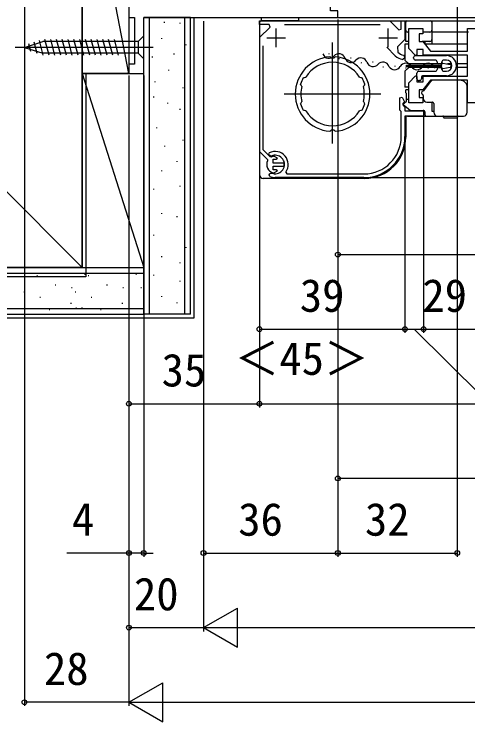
# Model space of a CAD drawing. Units: millimetres, scale not verified. Extents: x -525 to 525, y -783 to 778.
# Drawn here: x -205.8 to -84.2, y -456 to -266.3 of the extents above; entities that cross this region are included whole.
import ezdxf
from ezdxf.enums import TextEntityAlignment as Align

# ---------------------------------------------------------------- set-up
doc = ezdxf.new("R2010")
doc.units = ezdxf.units.MM
doc.header["$LTSCALE"] = 4
for name, color, linetype in [('0-3_YKK_11', 7, 'Continuous'), ('0-5_YKK_12', 2, 'Continuous'), ('0-6_YKK_13', 4, 'Continuous'), ('0-8_YKK_D', 6, 'Continuous'), ('0-A_YSS_K', 3, 'Continuous'), ('0-B_YSS_KE', 3, 'Continuous')]:
    doc.layers.add(name, color=color, linetype=linetype)
doc.styles.add('ＭＳ ゴシック', font='')
doc.styles.get('ＭＳ ゴシック').set_extended_font_data('MS Gothic')

msp = doc.modelspace()

# ---------------------------------------------------------------- linework, layer by layer
at = {"layer": '0-3_YKK_11'}
for p, q in [((-133.336, -269.143), (-107.667, -269.143)), ((-140.001, -272.618), (-137.173, -269.79)), ((-135.501, -275.143), (-135.501, -270.143)), ((-105.501, -275.143), (-105.501, -270.143)), ((-138.001, -272.643), (-133.001, -272.643)), ((-108.001, -272.643), (-103.001, -272.643)), ((-112.001, -310.143), (-135.801, -310.143))]:
    msp.add_line(p, q, dxfattribs=at)
for points in [[(-175.003, -153.243), (-175.003, -213.843), (-203.003, -213.843), (-203.003, -217.243), (-201.103, -217.243), (-200.603, -216.743), (-200.103, -216.243), (-175.003, -216.243), (-175.003, -267.243), (-173.503, -267.243), (-173.503, -279.743), (-175.003, -279.743), (-175.003, -282.243), (-171.003, -282.243), (-171.003, -267.243), (-119.003, -267.243), (-119.003, -265.443), (-121.003, -265.443), (-121.003, -257.243), (-124.303, -257.243)], [(-137.173, -269.79), (-137.441, -269.143), (-140.001, -269.143), (-140.001, -268.143), (-105.052, -268.143), (-102.619, -270.576), (-102.001, -270.321), (-102.001, -268.143), (-101.001, -268.143), (-101.001, -273.093), (-102.963, -275.055), (-102.931, -276.5)], [(-67.801, -290.143), (-84.201, -290.143), (-84.201, -284.043), (-94.201, -284.043), (-96.201, -286.643), (-97.201, -286.643), (-97.201, -288.643), (-96.201, -288.643), (-96.201, -290.143), (-100.001, -290.143), (-100.001, -284.719), (-98.172, -282.889), (-97.801, -283.043), (-97.801, -284.443), (-96.101, -284.443), (-96.101, -282.943), (-84.201, -282.943), (-84.201, -277.343), (-96.101, -277.343), (-96.101, -275.843), (-97.801, -275.843), (-97.801, -277.244), (-98.172, -277.397), (-100.001, -275.568), (-100.001, -270.143), (-96.201, -270.143), (-96.201, -271.643), (-97.201, -271.643), (-97.201, -273.643), (-96.201, -273.643), (-94.201, -276.243), (-84.201, -276.243), (-84.201, -270.143), (-77.801, -270.143)], [(-140.001, -272.618), (-140.001, -303.15), (-137.867, -305.285), (-137.811, -305.632)], [(-136.813, -304.633), (-137.16, -304.578), (-139.001, -302.736), (-139.001, -274.809)], [(-103.628, -277.485), (-103.645, -277.47), (-105.89, -275.224)], [(-120.696, -278.148), (-120.902, -277.958), (-121.116, -277.769)], [(-120.696, -278.148), (-120.902, -277.958), (-121.116, -277.769)], [(-119.687, -277.769), (-119.901, -277.958), (-120.107, -278.148)], [(-119.687, -277.769), (-119.901, -277.958), (-120.107, -278.148)], [(-101.379, -277.335), (-101.001, -277.819), (-101.001, -278.025), (-101.618, -278.512)], [(-128.283, -283.398), (-128.03, -283.31), (-127.969, -283.336), (-127.598, -283.22)], [(-128.283, -283.398), (-128.03, -283.31), (-127.969, -283.336), (-127.598, -283.22)], [(-113.205, -283.22), (-112.834, -283.336), (-112.773, -283.31), (-112.52, -283.398)], [(-113.205, -283.22), (-112.834, -283.336), (-112.773, -283.31), (-112.52, -283.398)], [(-128.654, -285.709), (-128.829, -285.361), (-128.889, -285.335), (-129.002, -285.092)], [(-128.654, -285.709), (-128.829, -285.361), (-128.889, -285.335), (-129.002, -285.092)], [(-111.801, -285.092), (-111.914, -285.335), (-111.974, -285.361), (-112.148, -285.709)], [(-111.801, -285.092), (-111.914, -285.335), (-111.974, -285.361), (-112.148, -285.709)], [(-129.002, -290.394), (-128.889, -290.151), (-128.829, -290.125), (-128.654, -289.777)], [(-129.002, -290.394), (-128.889, -290.151), (-128.829, -290.125), (-128.654, -289.777)], [(-112.148, -289.777), (-111.974, -290.125), (-111.914, -290.151), (-111.801, -290.394)], [(-112.148, -289.777), (-111.974, -290.125), (-111.914, -290.151), (-111.801, -290.394)], [(-102.001, -299.143), (-102.001, -292.443), (-102.201, -292.243), (-102.401, -292.043), (-102.401, -288.73), (-101.792, -288.58), (-101.156, -289.798), (-101.601, -290.243), (-101.601, -290.643), (-101.001, -291.243), (-101.001, -292.243), (-96.001, -292.243), (-96.001, -293.643), (-101.001, -293.643), (-101.001, -299.143)], [(-127.598, -292.267), (-127.969, -292.15), (-128.03, -292.176), (-128.283, -292.089)], [(-127.598, -292.267), (-127.969, -292.15), (-128.03, -292.176), (-128.283, -292.089)], [(-112.52, -292.089), (-112.773, -292.176), (-112.834, -292.15), (-113.205, -292.267)], [(-112.52, -292.089), (-112.773, -292.176), (-112.834, -292.15), (-113.205, -292.267)], [(-121.116, -297.718), (-120.902, -297.528), (-120.696, -297.339)], [(-121.116, -297.718), (-120.902, -297.528), (-120.696, -297.339)], [(-120.107, -297.339), (-119.901, -297.528), (-119.687, -297.718)], [(-120.107, -297.339), (-119.901, -297.528), (-119.687, -297.718)], [(-136.821, -304.361), (-137.156, -304.299), (-137.456, -303.999), (-137.379, -303.519)], [(-136.32, -308.833), (-136.194, -308.897), (-135.21, -308.343), (-135.506, -308.093), (-136.301, -308.093), (-136.301, -307.043), (-133.351, -307.043), (-133.351, -306.243), (-136.301, -306.243), (-136.301, -305.193), (-135.506, -305.193), (-135.21, -304.943), (-136.194, -304.389), (-136.32, -304.454)], [(-137.26, -309.825), (-137.394, -309.402), (-137.22, -309.1), (-137.103, -308.955), (-136.234, -309.023), (-136.028, -309.133)], [(-132.948, -308.67), (-132.703, -309.143), (-112.001, -309.143)]]:
    msp.add_lwpolyline(points, dxfattribs=at)
for centre, radius, start, end in [((-100.501, -273.843), 3.6, 227.55576, 255.88303), ((-120.401, -287.743), 10, 94.09604, 265.90396), ((-120.401, -287.743), 10, 94.09604, 265.90396), ((-120.401, -287.743), 9.6, 88.24271, 91.75729), ((-120.401, -287.743), 9.6, 88.24271, 91.75729), ((-120.401, -287.743), 10, 274.09604, 85.90396), ((-120.401, -287.743), 10, 274.09604, 85.90396), ((-100.501, -273.843), 4.8, 229.35522, 256.55227), ((-120.401, -287.743), 8.5, 32.15412, 147.84588), ((-120.401, -287.743), 8.5, 32.15412, 147.84588), ((-120.401, -287.743), 9, 151.12995, 162.87008), ((-120.401, -287.743), 9, 151.12995, 162.87008), ((-120.401, -287.743), 9, 17.12992, 28.87005), ((-120.401, -287.743), 9, 17.12992, 28.87005), ((-120.401, -287.743), 8.5, 166.15413, 193.84587), ((-120.401, -287.743), 8.5, 166.15413, 193.84587), ((-120.401, -287.743), 8.5, 346.15413, 13.84587), ((-120.401, -287.743), 8.5, 346.15413, 13.84587), ((-120.401, -287.743), 9, 197.12993, 208.87006), ((-120.401, -287.743), 9, 197.12993, 208.87006), ((-120.401, -287.743), 9, 331.12994, 342.87007), ((-120.401, -287.743), 9, 331.12994, 342.87007), ((-120.401, -287.743), 8.5, 212.15412, 327.84588), ((-120.401, -287.743), 8.5, 212.15412, 327.84588), ((-120.401, -287.743), 9.6, 268.24271, 271.75729), ((-120.401, -287.743), 9.6, 268.24271, 271.75729), ((-112.001, -299.143), 10, 270.00001, 359.99999), ((-112.001, -299.143), 11, 270.00001, 359.99999), ((-135.801, -306.643), 3.5, 324.62345, 116.79004), ((-135.801, -306.643), 2.5, 264.7993, 114.07517), ((-135.801, -306.643), 2.25, 103.33472, 116.7161), ((-135.801, -306.643), 2.25, 153.2839, 256.66525), ((-135.801, -306.643), 3.5, 245.37938, 270.00001)]:
    msp.add_arc(centre, radius, start, end, dxfattribs=at)
at = {"layer": '0-5_YKK_12'}
for p, q in [((-119.503, -267.243), (-1.503, -267.243)), ((-119.301, -268.143), (-1.501, -268.143)), ((-93.801, -268.143), (-93.801, -274.393)), ((-84.001, -271.143), (-93.801, -271.143)), ((-120.401, -301.027), (-120.401, -273.96)), ((-101.001, -274.393), (-101.001, -278.693)), ((-100.001, -274.393), (-101.001, -274.393)), ((-84.201, -274.393), (-95.425, -274.393)), ((-121.529, -276.894), (-121.333, -276.931)), ((-118.722, -278.197), (-118.525, -278.234)), ((-115.633, -278.006), (-115.437, -278.043)), ((-100.001, -279.693), (-101.001, -278.693)), ((-112.826, -279.308), (-112.629, -279.345)), ((-109.737, -279.117), (-109.54, -279.154)), ((-106.93, -280.42), (-106.733, -280.457)), ((-103.841, -280.229), (-103.644, -280.266)), ((-100.001, -280.593), (-101.001, -281.593)), ((-100.887, -280.723), (-100.687, -280.723)), ((-91.101, -279.693), (-100.001, -279.693)), ((-91.101, -280.593), (-100.001, -280.593)), ((-97.887, -279.963), (-97.687, -279.963)), ((-94.887, -280.723), (-94.687, -280.723)), ((-88.471, -279.693), (-89.607, -279.693)), ((-88.47, -280.593), (-88.886, -280.593)), ((-84.201, -279.693), (-87.239, -279.693)), ((-84.201, -280.593), (-87.239, -280.593)), ((-101.001, -281.593), (-101.001, -285.893)), ((-100.001, -285.893), (-101.001, -285.893)), ((-107.465, -287.743), (-133.338, -287.743))]:
    msp.add_line(p, q, dxfattribs=at)
for centre, start, end in [((-121.346, -276.462), 198.52635, 320.12126), ((-118.709, -278.666), 18.52635, 140.12126), ((-115.45, -277.574), 198.52635, 320.12126), ((-112.812, -279.777), 18.52635, 140.12126), ((-109.554, -278.685), 198.52635, 320.12126), ((-106.916, -280.889), 18.52635, 140.12126), ((-103.787, -279.504), 209.20254, 330.79746), ((-100.787, -281.181), 29.20254, 150.79746), ((-97.787, -279.504), 209.20254, 330.79746), ((-94.787, -281.181), 29.20254, 150.79746), ((-91.787, -279.504), 209.20254, 229.55265)]:
    msp.add_arc(centre, 1.718, start, end, dxfattribs=at)
at = {"layer": '0-6_YKK_13'}
for p, q in [((-140.001, -268.643), (-140.001, -309.343)), ((-139.501, -268.143), (-94.101, -268.143)), ((-100.801, -273.436), (-100.801, -268.443)), ((-100.801, -273.643), (-100.801, -268.443)), ((-100.801, -273.643), (-100.801, -271.143)), ((-100.001, -271.143), (-100.301, -271.143)), ((-94.301, -271.143), (-96.201, -271.143)), ((-196.384, -277.343), (-197.509, -273.143)), ((-194.831, -277.343), (-195.956, -273.143)), ((-193.278, -277.343), (-194.403, -273.143)), ((-191.725, -277.343), (-192.85, -273.143)), ((-190.172, -277.343), (-191.297, -273.143)), ((-188.619, -277.343), (-189.744, -273.143)), ((-187.066, -277.343), (-188.192, -273.143)), ((-185.513, -277.343), (-186.639, -273.143)), ((-183.96, -277.343), (-185.086, -273.143)), ((-182.407, -277.343), (-183.533, -273.143)), ((-180.855, -277.343), (-181.98, -273.143)), ((-179.302, -277.343), (-180.427, -273.143)), ((-177.749, -277.343), (-178.874, -273.143)), ((-100.801, -273.643), (-100.801, -273.005)), ((-203.003, -275.242), (-198.088, -273.692)), ((-203.003, -275.242), (-198.088, -273.692)), ((-201.307, -276.354), (-201.857, -274.304)), ((-199.611, -276.889), (-200.425, -273.853)), ((-197.937, -277.342), (-198.993, -273.401)), ((-172.553, -273.693), (-198.088, -273.692)), ((-100.001, -273.643), (-100.801, -273.643)), ((-94.301, -273.643), (-96.349, -273.643)), ((-95.601, -274.393), (-95.601, -273.643)), ((-168.503, -275.243), (-205.503, -275.242)), ((-203.003, -275.242), (-198.088, -276.792)), ((-172.554, -276.793), (-198.088, -276.792)), ((-171.004, -278.343), (-172.554, -276.793)), ((-98.701, -278.143), (-98.701, -277.943)), ((-98.201, -277.443), (-89.901, -277.443)), ((-92.902, -278.643), (-98.201, -278.643)), ((-97.469, -277.443), (-89.901, -277.443)), ((-89.901, -278.643), (-90.601, -278.643)), ((-91.601, -279.643), (-91.902, -279.643)), ((-91.902, -280.643), (-91.601, -280.643)), ((-91.101, -280.76), (-91.101, -280.41)), ((-90.866, -279.463), (-88.93, -279.816)), ((-88.93, -280.603), (-90.866, -280.957)), ((-97.801, -283.643), (-97.801, -282.143)), ((-97.301, -281.643), (-92.902, -281.643)), ((-90.601, -281.643), (-89.901, -281.643)), ((-97.101, -284.143), (-97.301, -284.143)), ((-96.601, -283.343), (-96.601, -283.643)), ((-89.901, -282.843), (-96.101, -282.843)), ((-94.134, -284.428), (-96.022, -286.844)), ((-86.299, -284.043), (-93.346, -284.043)), ((-95.601, -286.306), (-95.601, -285.893)), ((-84.299, -287.909), (-84.299, -286.043)), ((-100.801, -287.443), (-100.801, -286.643)), ((-100.001, -286.643), (-100.801, -286.643)), ((-100.601, -289.643), (-100.601, -287.643)), ((-95.865, -286.643), (-96.902, -286.643)), ((-96.106, -288.121), (-96.099, -288.185)), ((-96.099, -288.185), (-96.099, -288.943)), ((-84.299, -289.059), (-84.299, -287.909)), ((-101.601, -290.443), (-100.601, -289.643)), ((-100.601, -289.143), (-100.001, -289.143)), ((-96.201, -289.143), (-96.079, -289.143)), ((-95.099, -289.943), (-93.599, -289.943)), ((-84.299, -292.643), (-84.299, -289.059)), ((-101.601, -290.443), (-99.501, -292.143)), ((-93.299, -290.243), (-93.299, -292.643)), ((-100.301, -293.643), (-91.301, -293.643)), ((-99.501, -292.143), (-96.101, -292.143)), ((-95.601, -293.443), (-95.601, -292.643)), ((-92.299, -293.643), (-85.299, -293.643)), ((-90.653, -293.943), (-90.653, -293.843)), ((-86.946, -293.843), (-86.946, -293.943)), ((-100.801, -294.143), (-100.801, -299.343)), ((-90.453, -294.143), (-88.799, -294.143)), ((-88.799, -294.143), (-87.146, -294.143)), ((-111.801, -310.343), (-139.001, -310.343))]:
    msp.add_line(p, q, dxfattribs=at)
msp.add_lwpolyline([(-139.501, -268.143), (-139.501, -267.223), (-129.501, -267.223), (-129.501, -268.143)], close=True, dxfattribs=at)
for points in [[(-171.003, -272.143), (-172.553, -273.693), (-172.554, -276.793)], [(-91.101, -280.41), (-100.601, -280.41), (-100.601, -280.01), (-91.101, -280.01), (-91.101, -279.66)], [(-93.801, -289.943), (-93.801, -292.343), (-93.299, -292.343)]]:
    msp.add_lwpolyline(points, dxfattribs=at)
for centre, radius, start, end in [((-139.501, -268.643), 0.5, 90, 180), ((-100.501, -268.443), 0.3, 90, 180), ((-94.101, -268.443), 0.3, 360, 90), ((-100.301, -270.643), 0.5, 180, 270), ((-94.301, -270.643), 0.5, 270, 360), ((-94.301, -273.143), 0.5, 270, 360), ((-98.201, -277.943), 0.5, 90, 180), ((-98.201, -278.143), 0.5, 180, 270), ((-92.902, -279.143), 0.5, 360, 90), ((-90.601, -279.143), 0.5, 90, 180), ((-89.901, -280.143), 2.7, 0, 90), ((-89.901, -280.143), 1.5, 0, 90), ((-91.902, -279.143), 0.5, 180, 270), ((-91.902, -281.143), 0.5, 90, 180), ((-91.601, -279.143), 0.5, 270, 0), ((-91.601, -281.143), 0.5, 0, 90), ((-90.901, -279.66), 0.2, 79.65887, 180), ((-89.901, -280.143), 2.7, 270, 0), ((-89.901, -280.143), 1.5, 270, 0), ((-89.001, -280.21), 0.4, 280.34113, 79.65887), ((-97.301, -282.143), 0.5, 90, 180), ((-92.902, -281.143), 0.5, 270, 360), ((-90.901, -280.76), 0.2, 180, 280.34113), ((-90.601, -281.143), 0.5, 180, 270), ((-97.301, -283.643), 0.5, 180, 270), ((-97.101, -283.643), 0.5, 270, 360), ((-96.101, -283.343), 0.5, 90, 180), ((-93.346, -285.043), 1, 90, 142), ((-86.299, -286.043), 2, 0, 90), ((-100.801, -287.643), 0.2, 360, 90), ((-96.099, -287.443), 0.5, 101.44555, 247.97569), ((-96.399, -288.185), 0.3, 12.23345, 67.97569), ((-96.258, -286.659), 0.3, 281.44555, 322), ((-95.099, -288.943), 1, 180, 270), ((-93.599, -290.243), 0.3, 65.66023, 90), ((-93.599, -290.243), 0.3, 0, 65.66023), ((-100.301, -294.143), 0.5, 90, 180), ((-96.101, -292.643), 0.5, 360, 90), ((-95.401, -293.443), 0.2, 180, 270), ((-92.299, -292.643), 1, 180, 270), ((-90.853, -293.843), 0.2, 0, 90), ((-90.453, -293.943), 0.2, 180, 270), ((-87.146, -293.943), 0.2, 270, 0), ((-86.746, -293.843), 0.2, 90, 180), ((-85.299, -292.643), 1, 270, 0), ((-111.801, -299.343), 11, 270, 360), ((-139.001, -309.343), 1, 180, 270)]:
    msp.add_arc(centre, radius, start, end, dxfattribs=at)
at = {"layer": '0-8_YKK_D'}
for p, q in [((-203.003, -217.743), (-203.003, -451.765)), ((-87.003, -253.243), (-87.003, -411.765)), ((-155.003, -268.243), (-155.003, -411.765)), ((-155.003, -268.243), (-155.003, -431.765)), ((-155.003, -268.243), (-155.003, -431.765)), ((-119.003, -267.743), (-119.003, -411.765)), ((-119.003, -267.743), (-119.003, -411.765)), ((-119.003, -267.743), (-119.003, -391.765)), ((-119.003, -267.743), (-119.003, -331.765)), ((-175.003, -282.756), (-175.003, -451.765)), ((-175.003, -282.756), (-174.997, -451.769)), ((-175.003, -282.756), (-175.003, -411.765)), ((-175.003, -282.756), (-175.003, -431.765)), ((-175.003, -282.756), (-175.003, -371.765)), ((-171.003, -282.743), (-171.003, -411.765)), ((-96.001, -292.543), (-96.001, -351.765)), ((-96.001, -292.543), (-96.001, -351.765)), ((-101.001, -298.093), (-101.001, -351.765)), ((-101.001, -298.343), (-101.001, -351.765)), ((-140.001, -301.481), (-140.001, -351.765)), ((-140.001, -304.15), (-140.001, -371.765)), ((-140.001, -304.15), (-140.001, -371.765)), ((-111.001, -310.143), (243.997, -310.143)), ((-140.001, -350.765), (-101.001, -350.765)), ((-101.001, -350.765), (-96.001, -350.765)), ((-96.001, -350.765), (-66.601, -350.765)), ((-175.003, -370.765), (-140.001, -370.765)), ((-140.001, -370.765), (144.999, -370.765)), ((118.997, -390.765), (-119.003, -390.765)), ((-175.003, -410.765), (-191.672, -410.765)), ((-171.003, -410.765), (-175.003, -410.765)), ((-171.003, -410.765), (-168.453, -410.765)), ((-155.003, -410.765), (-119.003, -410.765)), ((-119.003, -410.765), (-87.003, -410.765)), ((-155.003, -430.765), (-145.91, -425.515)), ((-145.91, -436.015), (-145.91, -425.515)), ((-175.003, -430.765), (-155.003, -430.765)), ((-155.003, -430.765), (-145.91, -436.015)), ((-155.003, -430.765), (-136.817, -430.765)), ((-144.503, -430.765), (144.497, -430.765)), ((-174.997, -450.769), (-165.904, -445.518)), ((-165.904, -456.018), (-165.904, -445.518)), ((-175.003, -450.765), (-203.003, -450.765)), ((-174.997, -450.769), (-156.811, -450.768)), ((-174.997, -450.769), (-165.904, -456.018)), ((-164.497, -450.768), (164.503, -450.756))]:
    msp.add_line(p, q, dxfattribs=at)
for points in [[(-119.003, -330.765), (-66.601, -330.765), (0.221, -330.765)], [(-98.501, -350.765), (-80.417, -368.765), (-69.462, -368.765)]]:
    msp.add_lwpolyline(points, dxfattribs=at)
for centre in [(-119.003, -330.765), (-140.001, -350.765), (-101.001, -350.765), (-101.001, -350.765), (-96.001, -350.765), (-96.001, -350.765), (-175.003, -370.765), (-140.001, -370.765), (-140.001, -370.765), (-119.003, -390.765), (-175.003, -410.765), (-171.003, -410.765), (-155.003, -410.765), (-119.003, -410.765), (-119.003, -410.765), (-87.003, -410.765), (-175.003, -430.765), (-203.003, -450.765)]:
    msp.add_circle(centre, 0.637, dxfattribs=at)
at = {"layer": '0-A_YSS_K'}
for p, q in [((-175.003, -282.243), (-187.504, -217.243)), ((-187.507, -334.243), (-292.507, -229.243)), ((-169.506, -346.743), (-169.506, -267.243)), ((-160.006, -346.743), (-160.006, -267.243)), ((-157.506, -347.743), (-157.506, -267.243)), ((-165.558, -268.435), (-165.558, -268.635)), ((-161.347, -268.662), (-161.347, -268.862)), ((-166.292, -272.783), (-166.292, -272.983)), ((-159.699, -274.431), (-159.699, -274.631)), ((-162.995, -276.903), (-162.995, -277.103)), ((-168.787, -277.724), (-168.787, -277.924)), ((-187.507, -282.243), (-171.006, -282.243)), ((-187.507, -334.243), (-187.507, -282.243)), ((-187.507, -282.243), (-171.006, -334.243)), ((-171.006, -334.243), (-171.006, -281.794)), ((-164.389, -281.232), (-164.389, -281.432)), ((-160.101, -281.043), (-160.101, -281.243)), ((-168.007, -284.351), (-168.007, -284.551)), ((-160.523, -285.969), (-160.523, -286.169)), ((-168.44, -288.442), (-168.44, -288.642)), ((-164.644, -290.09), (-164.644, -290.29)), ((-161.347, -291.738), (-161.347, -291.938)), ((-167.616, -296.683), (-167.616, -296.883)), ((-160.523, -299.98), (-160.523, -300.18)), ((-165.468, -301.628), (-165.468, -301.828)), ((-162.171, -305.749), (-162.171, -305.949)), ((-166.292, -308.221), (-166.292, -308.422)), ((-161.347, -312.342), (-161.347, -312.542)), ((-168.44, -313.166), (-168.44, -313.366)), ((-166.292, -319.691), (-166.292, -319.891)), ((-162.171, -320.515), (-162.171, -320.715)), ((-168.44, -325.46), (-168.44, -325.66)), ((-159.699, -328.757), (-159.699, -328.957)), ((-166.292, -331.229), (-166.292, -331.429)), ((-161.347, -332.878), (-161.347, -333.078)), ((-187.507, -334.243), (-171.006, -334.243)), ((-352.5, -335.743), (-171.006, -335.743)), ((-199.488, -336.462), (-199.688, -336.462)), ((-186.69, -336.073), (-186.89, -336.073)), ((-185.715, -336.462), (-185.915, -336.462)), ((-172.917, -336.073), (-173.117, -336.073)), ((-168.44, -336.174), (-168.44, -336.374)), ((-194.546, -338.957), (-194.746, -338.957)), ((-180.773, -338.957), (-180.973, -338.957)), ((-161.347, -337.823), (-161.347, -338.023)), ((-202.996, -340.86), (-203.196, -340.86)), ((-190.198, -339.691), (-190.398, -339.691)), ((-189.223, -340.86), (-189.423, -340.86)), ((-176.425, -339.691), (-176.625, -339.691)), ((-171.623, -339.691), (-171.823, -339.691)), ((-198.667, -342.254), (-198.867, -342.254)), ((-184.894, -342.254), (-185.094, -342.254)), ((-166.292, -341.943), (-166.292, -342.143)), ((-202.806, -345.148), (-203.006, -345.148)), ((-190.425, -343.902), (-190.625, -343.902)), ((-189.033, -345.148), (-189.233, -345.148)), ((-187.469, -345.148), (-187.669, -345.148)), ((-176.652, -343.902), (-176.852, -343.902)), ((-162.171, -343.592), (-162.171, -343.792)), ((-352.5, -345.243), (-171.006, -345.243)), ((-196.194, -345.55), (-196.394, -345.55)), ((-182.421, -345.55), (-182.621, -345.55)), ((-352.5, -347.743), (-157.506, -347.743))]:
    msp.add_line(p, q, dxfattribs=at)
msp.add_lwpolyline([(-187.504, -282.243), (-187.504, -217.243), (-175.004, -217.243), (-175.003, -282.243)], close=True, dxfattribs=at)
at = {"layer": '0-B_YSS_KE'}
for p, q in [((-171.006, -346.743), (-171.006, -267.243)), ((-158.506, -267.243), (-171.006, -267.243)), ((-158.506, -346.743), (-158.506, -267.243)), ((-186.507, -282.243), (-186.507, -336.743)), ((-352.5, -334.243), (-171.006, -334.243)), ((-171.006, -346.743), (-171.006, -334.243)), ((-186.507, -336.743), (-352.5, -336.743)), ((-352.5, -346.743), (-171.006, -346.743)), ((-158.506, -346.743), (-171.006, -346.743))]:
    msp.add_line(p, q, dxfattribs=at)
msp.add_lwpolyline([(-292.507, -229.243), (-187.507, -229.243), (-187.507, -334.243), (-292.507, -334.243)], dxfattribs=at)

# ---------------------------------------------------------------- texts
at = {"layer": '0-8_YKK_D', "style": 'ＭＳ ゴシック'}
for s, p in [('39', (-129.195, -348.765)), ('29.4', (-96.336, -348.765)), ('＜45＞', (-146.683, -365.651)), ('35', (-166.23, -368.765)), ('4', (-190.285, -408.765)), ('36', (-145.697, -408.765)), ('32', (-111.731, -408.765)), ('20', (-173.643, -428.765)), ('28', (-197.765, -448.765))]:
    msp.add_text(s, height=8.798, dxfattribs=at).set_placement(p, align=Align.BOTTOM_LEFT)

doc.saveas('drawing.dxf')
